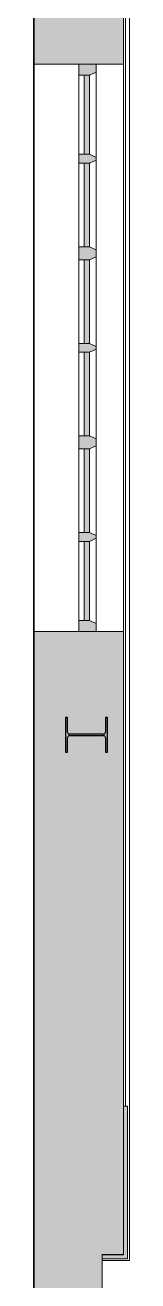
# Model space of a CAD drawing. Header units: inches. Extents: x -3803 to -1421, y -3454 to -210.
# Drawn here: x -1647.4 to -1629.3, y -906.6 to -669.8 of the extents above; entities that cross this region are included whole.
import ezdxf

# ---------------------------------------------------------------- set-up
doc = ezdxf.new("R2010")
doc.units = ezdxf.units.IN
doc.header["$MEASUREMENT"] = 0
for name, color, linetype, lineweight in [('A-FLOR', 192, 'Continuous', 13), ('A-GLAZ-CURT', 52, 'Continuous', 13), ('A-GLAZ-CWMG', 51, 'Continuous', 13), ('A-WALL', 113, 'Continuous', 13), ('A-WALL-PATT', 111, 'Continuous', 13), ('S-COLS', 52, 'Continuous', 13)]:
    doc.layers.add(name, color=color, linetype=linetype, lineweight=lineweight)

# ---------------------------------------------------------------- blocks, each defined once
blk = doc.blocks.new('15830016-STRUCT_MARTINEZ-MOORE_CENTRAL_v2018_rvt-1-DIMENSION PLAN - LEVEL 2 _579_ - 2__ - CAD')
at = {"layer": 'S-COLS', "lineweight": 5}
blk.add_hatch(color=50, dxfattribs=at).paths.add_polyline_path([(-1633.83, -806.89), (-1633.43, -806.89), (-1633.43, -800.39), (-1633.83, -800.39), (-1633.83, -803.13), (-1633.94, -803.4), (-1634.22, -803.52), (-1640.57, -803.52), (-1640.85, -803.4), (-1640.96, -803.13), (-1640.96, -800.39), (-1641.36, -800.39), (-1641.36, -806.89), (-1640.96, -806.89), (-1640.96, -804.16), (-1640.85, -803.88), (-1640.57, -803.77), (-1634.22, -803.77), (-1633.94, -803.88), (-1633.83, -804.16)], flags=0)
at = {"layer": 'S-COLS', "color": 253, "lineweight": 25}
for p, q in [((-1640.96, -800.39), (-1641.36, -800.39)), ((-1641.36, -800.39), (-1641.36, -806.89)), ((-1640.96, -803.13), (-1640.96, -800.39)), ((-1633.43, -800.39), (-1633.83, -800.39)), ((-1633.83, -800.39), (-1633.83, -803.13)), ((-1633.43, -806.89), (-1633.43, -800.39)), ((-1640.96, -806.89), (-1640.96, -804.16)), ((-1634.22, -803.52), (-1640.57, -803.52)), ((-1640.57, -803.77), (-1634.22, -803.77)), ((-1633.83, -804.16), (-1633.83, -806.89)), ((-1641.36, -806.89), (-1640.96, -806.89)), ((-1633.83, -806.89), (-1633.43, -806.89))]:
    blk.add_line(p, q, dxfattribs=at)
for centre, start, end in [((-1640.57, -803.13), 180, 270), ((-1640.57, -804.16), 90, 180), ((-1634.22, -803.13), 270, 0), ((-1634.22, -804.16), 0, 90)]:
    blk.add_arc(centre, 0.39, start, end, dxfattribs=at)
blk = doc.blocks.new('level 2 - band2 - level 2 - band-474741-DIMENSION PLAN - LEVEL 2 _579_ - 2__ - CAD')
at = {"layer": 'A-WALL', "lineweight": 20}
for p, q in [((-1629.27, -272.52), (-1629.27, -902.77)), ((-1630.02, -301.58), (-1630.02, -873.7)), ((-1629.27, -902.77), (-1634.4, -902.77))]:
    blk.add_line(p, q, dxfattribs=at)
blk = doc.blocks.new('coin 28 - coin 2-499029-DIMENSION PLAN - LEVEL 2 _579_ - 2__ - CAD')
at = {"layer": 'A-WALL', "lineweight": 20}
blk.add_hatch(color=10, dxfattribs=at).paths.add_polyline_path([(-1634.4, -902.45), (-1629.65, -902.45), (-1629.65, -873.7), (-1630.4, -873.7), (-1630.4, -901.7), (-1634.4, -901.7)], flags=0)
for p, q in [((-1629.65, -873.7), (-1630.4, -873.7)), ((-1630.4, -873.7), (-1630.4, -901.7)), ((-1629.65, -902.45), (-1629.65, -873.7)), ((-1630.4, -901.7), (-1634.4, -901.7)), ((-1634.4, -901.7), (-1634.4, -902.45)), ((-1634.4, -902.45), (-1629.65, -902.45))]:
    blk.add_line(p, q, dxfattribs=at)
blk = doc.blocks.new('System Panel - Winco Glass-383966-DIMENSION PLAN - LEVEL 2 _579_ - 2__ - CAD')
at = {"layer": 'A-GLAZ-CURT', "lineweight": 9}
blk.add_hatch(color=90, dxfattribs=at).paths.add_polyline_path([(7.46, 0), (-7.46, 0), (-7.46, -1), (7.46, -1)], flags=0)
at = {"layer": 'A-GLAZ-CURT', "lineweight": 20}
for p, q in [((7.46, 0), (-7.46, 0)), ((-7.46, 0), (-7.46, -1)), ((-7.46, -1), (7.46, -1)), ((7.46, -1), (7.46, 0))]:
    blk.add_line(p, q, dxfattribs=at)
blk = doc.blocks.new('System Panel - Winco Glass-383967-DIMENSION PLAN - LEVEL 2 _579_ - 2__ - CAD')
at = {"layer": 'A-GLAZ-CURT', "lineweight": 9}
blk.add_hatch(color=90, dxfattribs=at).paths.add_polyline_path([(7.89, 0), (-7.89, 0), (-7.89, -1), (7.89, -1)], flags=0)
at = {"layer": 'A-GLAZ-CURT', "lineweight": 20}
for p, q in [((7.89, 0), (-7.89, 0)), ((-7.89, 0), (-7.89, -1)), ((7.89, -1), (7.89, 0)), ((-7.89, -1), (7.89, -1))]:
    blk.add_line(p, q, dxfattribs=at)
blk = doc.blocks.new('Rectangular Mullion - Winco Accent Full-Large-383988-DIMENSION PLAN - LEVEL 2 _579_ - 2__ - CAD')
at = {"layer": 'A-GLAZ-CWMG', "lineweight": 9}
blk.add_hatch(color=90, dxfattribs=at).paths.add_polyline_path([(1.22, 0), (0.64, -1.25), (-0.64, -1.25), (-1.22, 0), (-1.22, 2), (1.22, 2)], flags=0)
at = {"layer": 'A-GLAZ-CWMG', "lineweight": 20}
for p, q in [((-1.22, 2), (1.22, 2)), ((-1.22, 0), (-1.22, 2)), ((-0.64, -1.25), (-1.22, 0)), ((1.22, 0), (0.64, -1.25)), ((1.22, 2), (1.22, 0)), ((0.64, -1.25), (-0.64, -1.25))]:
    blk.add_line(p, q, dxfattribs=at)
blk = doc.blocks.new('Rectangular Mullion - Winco Accent Full-383995-DIMENSION PLAN - LEVEL 2 _579_ - 2__ - CAD')
at = {"layer": 'A-GLAZ-CWMG', "lineweight": 9}
blk.add_hatch(color=90, dxfattribs=at).paths.add_polyline_path([(0.84, 0), (0.26, -1.25), (-0.26, -1.25), (-0.84, 0), (-0.84, 2), (0.84, 2)], flags=0)
at = {"layer": 'A-GLAZ-CWMG', "lineweight": 20}
for p, q in [((-0.84, 2), (0.84, 2)), ((-0.84, 0), (-0.84, 2)), ((-0.26, -1.25), (-0.84, 0)), ((0.84, 0), (0.26, -1.25)), ((0.84, 2), (0.84, 0)), ((0.26, -1.25), (-0.26, -1.25))]:
    blk.add_line(p, q, dxfattribs=at)
blk = doc.blocks.new('Rectangular Mullion - Winco Accent Full_Right-Large-384009-DIMENSION PLAN - LEVEL 2 _579_ - 2__ - CAD')
at = {"layer": 'A-GLAZ-CWMG', "lineweight": 9}
blk.add_hatch(color=90, dxfattribs=at).paths.add_polyline_path([(-2.06, 0), (-1.48, -1.25), (0, -1.25), (0, 2), (-2.06, 2)], flags=0)
at = {"layer": 'A-GLAZ-CWMG', "lineweight": 20}
for p, q in [((0, 2), (-2.06, 2)), ((-2.06, 2), (-2.06, 0)), ((-2.06, 0), (-1.48, -1.25)), ((0, -1.25), (0, 2)), ((-1.48, -1.25), (0, -1.25))]:
    blk.add_line(p, q, dxfattribs=at)
blk = doc.blocks.new('Rectangular Mullion - Winco Accent Full_Left-Large-384018-DIMENSION PLAN - LEVEL 2 _579_ - 2__ - CAD')
at = {"layer": 'A-GLAZ-CWMG', "lineweight": 9}
blk.add_hatch(color=90, dxfattribs=at).paths.add_polyline_path([(0, -1.25), (-1.48, -1.25), (-2.06, 0), (-2.06, 2), (0, 2)], flags=0)
at = {"layer": 'A-GLAZ-CWMG', "lineweight": 20}
for p, q in [((-2.06, 0), (-2.06, 2)), ((-2.06, 2), (0, 2)), ((-1.48, -1.25), (-2.06, 0)), ((0, 2), (0, -1.25)), ((0, -1.25), (-1.48, -1.25))]:
    blk.add_line(p, q, dxfattribs=at)
blk = doc.blocks.new('Rectangular Mullion - Winco Accent Full_Right-Large-384019-DIMENSION PLAN - LEVEL 2 _579_ - 2__ - CAD')
at = {"layer": 'A-GLAZ-CWMG', "lineweight": 9}
for p, q in [((-1638.83, -782.08), (-1638.83, -767.15)), ((-1635.58, -782.66), (-1635.58, -766.57))]:
    blk.add_line(p, q, dxfattribs=at)
blk = doc.blocks.new('Rectangular Mullion - Winco Accent Full_Right-Large-384020-DIMENSION PLAN - LEVEL 2 _579_ - 2__ - CAD')
at = {"layer": 'A-GLAZ-CWMG', "lineweight": 9}
for p, q in [((-1638.83, -747.26), (-1638.83, -731.48)), ((-1635.58, -747.84), (-1635.58, -730.9))]:
    blk.add_line(p, q, dxfattribs=at)
blk = doc.blocks.new('Rectangular Mullion - Winco Accent Full_Right-Large-V29-DIMENSION PLAN - LEVEL 2 _579_ - 2__ - CAD')
at = {"layer": 'A-GLAZ-CWMG', "lineweight": 9}
for p, q in [((-1638.83, -729.8), (-1638.83, -714.03)), ((-1635.58, -730.38), (-1635.58, -713.44))]:
    blk.add_line(p, q, dxfattribs=at)
blk = doc.blocks.new('Rectangular Mullion - Winco Accent Full_Right-Large-384021-DIMENSION PLAN - LEVEL 2 _579_ - 2__ - CAD')
at = {"layer": 'A-GLAZ-CWMG', "lineweight": 9}
for p, q in [((-1638.83, -694.13), (-1638.83, -679.2)), ((-1635.58, -694.71), (-1635.58, -678.62))]:
    blk.add_line(p, q, dxfattribs=at)

msp = doc.modelspace()

# ---------------------------------------------------------------- hatches: boundary and pattern name
at = {"layer": 'A-WALL-PATT', "lineweight": 20}
h = msp.add_hatch(color=10, dxfattribs=at)
h.paths.add_polyline_path([(-1647.27, -901.64), (-1630.4, -901.64), (-1630.4, -784.14), (-1647.27, -784.14)], flags=0)
h.paths.add_polyline_path([(-1647.27, -677.14), (-1630.4, -677.14), (-1630.4, -641.14), (-1647.27, -641.14)], flags=0)
h.paths.add_polyline_path([(-1647.27, -534.14), (-1630.4, -534.14), (-1630.4, -498.14), (-1647.27, -498.14)], flags=0)
h.paths.add_polyline_path([(-1647.27, -391.14), (-1630.4, -391.14), (-1630.4, -273.64), (-1647.27, -273.64), (-1647.27, -298.27)], flags=0)
msp.add_hatch(color=10, dxfattribs=at).paths.add_polyline_path([(-1634.4, -961.64), (-1634.4, -901.64), (-1647.27, -901.64), (-1647.27, -961.64), (-1643.53, -961.64)], flags=0)

# ---------------------------------------------------------------- linework, layer by layer
at = {"layer": 'A-FLOR', "lineweight": 20}
msp.add_line((-1647.4, -948.77), (-1647.4, -226.77), dxfattribs=at)
at = {"layer": 'A-WALL', "lineweight": 20}
for p, q in [((-1647.27, -949.89), (-1647.27, -226.52)), ((-1630.4, -901.64), (-1630.4, -273.64)), ((-1647.27, -677.14), (-1630.4, -677.14)), ((-1630.4, -784.14), (-1647.27, -784.14)), ((-1634.4, -901.64), (-1630.4, -901.64)), ((-1634.4, -961.64), (-1634.4, -901.64))]:
    msp.add_line(p, q, dxfattribs=at)

# ---------------------------------------------------------------- block references
at = {"lineweight": 5}
msp.add_blockref('15830016-STRUCT_MARTINEZ-MOORE_CENTRAL_v2018_rvt-1-DIMENSION PLAN - LEVEL 2 _579_ - 2__ - CAD', (0, 0), dxfattribs=at)
at = {"layer": 'A-GLAZ-CURT', "lineweight": 9, "rotation": 269.9999999999482}
for name, p in [('System Panel - Winco Glass-383966-DIMENSION PLAN - LEVEL 2 _579_ - 2__ - CAD', (-1636.83, -686.67)), ('System Panel - Winco Glass-383967-DIMENSION PLAN - LEVEL 2 _579_ - 2__ - CAD', (-1636.83, -703.7)), ('System Panel - Winco Glass-383967-DIMENSION PLAN - LEVEL 2 _579_ - 2__ - CAD', (-1636.83, -721.91)), ('System Panel - Winco Glass-383967-DIMENSION PLAN - LEVEL 2 _579_ - 2__ - CAD', (-1636.83, -739.37)), ('System Panel - Winco Glass-383967-DIMENSION PLAN - LEVEL 2 _579_ - 2__ - CAD', (-1636.83, -757.58)), ('System Panel - Winco Glass-383966-DIMENSION PLAN - LEVEL 2 _579_ - 2__ - CAD', (-1636.83, -774.61))]:
    msp.add_blockref(name, p, dxfattribs=at)
at = {"layer": 'A-GLAZ-CWMG', "lineweight": 9, "rotation": 89.9999999999482}
msp.add_blockref('Rectangular Mullion - Winco Accent Full_Right-Large-384009-DIMENSION PLAN - LEVEL 2 _579_ - 2__ - CAD', (-1636.83, -677.14), dxfattribs=at)
at = {"layer": 'A-GLAZ-CWMG', "lineweight": 9}
for name, p in [('Rectangular Mullion - Winco Accent Full_Right-Large-384021-DIMENSION PLAN - LEVEL 2 _579_ - 2__ - CAD', (0, 0)), ('Rectangular Mullion - Winco Accent Full_Right-Large-384020-DIMENSION PLAN - LEVEL 2 _579_ - 2__ - CAD', (0, 35.67)), ('Rectangular Mullion - Winco Accent Full_Right-Large-V29-DIMENSION PLAN - LEVEL 2 _579_ - 2__ - CAD', (0, 0)), ('Rectangular Mullion - Winco Accent Full_Right-Large-384020-DIMENSION PLAN - LEVEL 2 _579_ - 2__ - CAD', (0, 0)), ('Rectangular Mullion - Winco Accent Full_Right-Large-V29-DIMENSION PLAN - LEVEL 2 _579_ - 2__ - CAD', (0, -35.67)), ('Rectangular Mullion - Winco Accent Full_Right-Large-384019-DIMENSION PLAN - LEVEL 2 _579_ - 2__ - CAD', (0, 0))]:
    msp.add_blockref(name, p, dxfattribs=at)
at = {"layer": 'A-GLAZ-CWMG', "lineweight": 9, "extrusion": (0, 0, -1), "rotation": 270.0000000000518}
for name, p in [('Rectangular Mullion - Winco Accent Full-383995-DIMENSION PLAN - LEVEL 2 _579_ - 2__ - CAD', (1636.83, -694.97)), ('Rectangular Mullion - Winco Accent Full-Large-383988-DIMENSION PLAN - LEVEL 2 _579_ - 2__ - CAD', (1636.83, -712.81)), ('Rectangular Mullion - Winco Accent Full-383995-DIMENSION PLAN - LEVEL 2 _579_ - 2__ - CAD', (1636.83, -730.64)), ('Rectangular Mullion - Winco Accent Full-Large-383988-DIMENSION PLAN - LEVEL 2 _579_ - 2__ - CAD', (1636.83, -748.47)), ('Rectangular Mullion - Winco Accent Full-383995-DIMENSION PLAN - LEVEL 2 _579_ - 2__ - CAD', (1636.83, -766.31)), ('Rectangular Mullion - Winco Accent Full_Left-Large-384018-DIMENSION PLAN - LEVEL 2 _579_ - 2__ - CAD', (1636.83, -784.14))]:
    msp.add_blockref(name, p, dxfattribs=at)
at = {"layer": 'A-WALL', "lineweight": 20}
for name in ['level 2 - band2 - level 2 - band-474741-DIMENSION PLAN - LEVEL 2 _579_ - 2__ - CAD', 'coin 28 - coin 2-499029-DIMENSION PLAN - LEVEL 2 _579_ - 2__ - CAD']:
    msp.add_blockref(name, (0, 0), dxfattribs=at)

doc.saveas('drawing.dxf')
